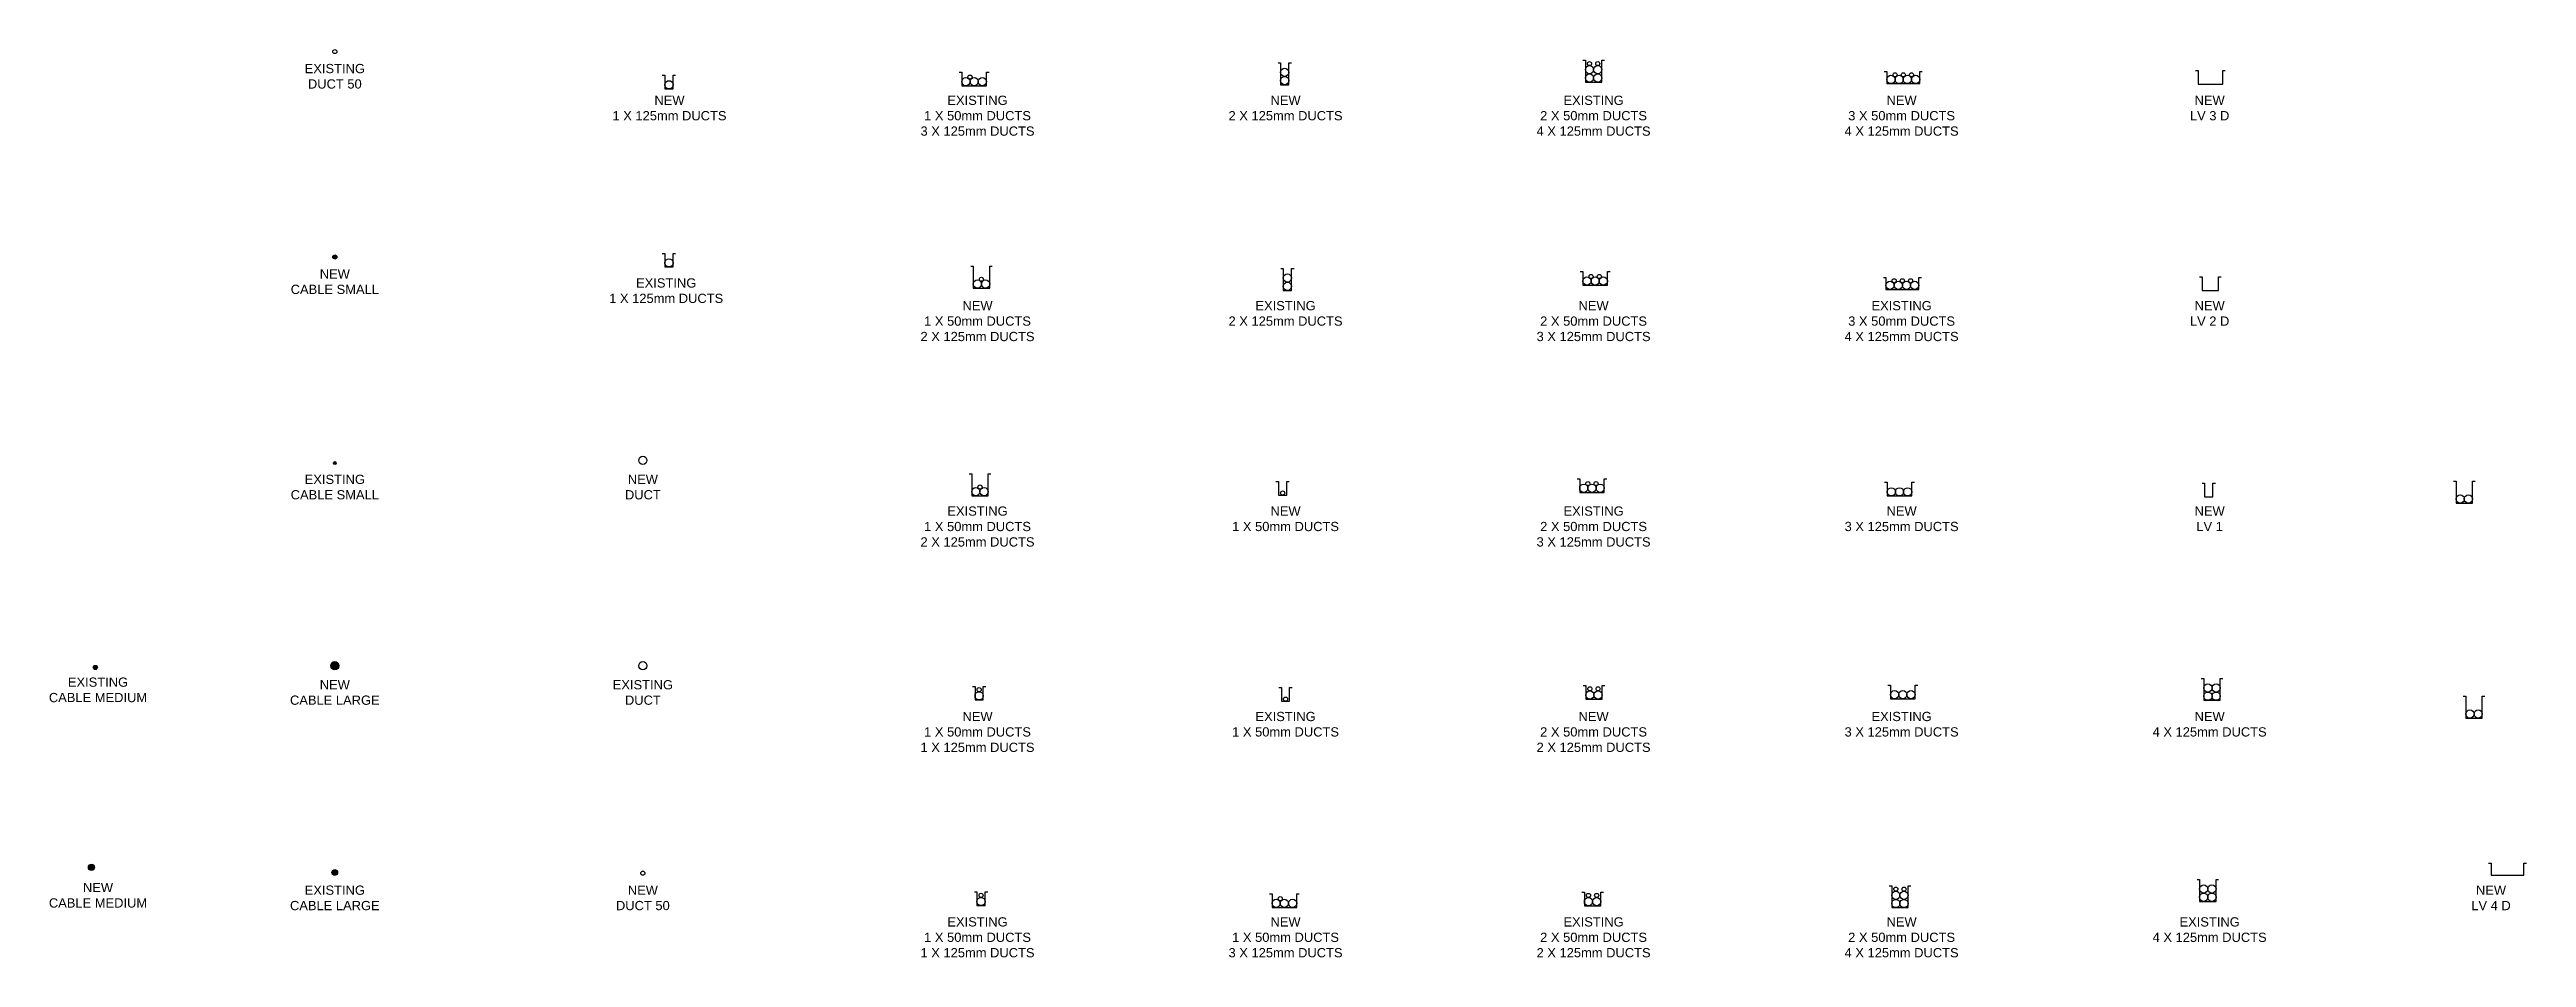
# Model space of a CAD drawing. Header units: metres. Extents: x -56 to 427, y -16 to 161.
import ezdxf
from ezdxf.enums import TextEntityAlignment as Align

# ---------------------------------------------------------------- set-up
doc = ezdxf.new("R2010")
doc.units = ezdxf.units.M
doc.layers.get('0').update_dxf_attribs({"color": 6})
doc.layers.add('Duct_SP_EXT', color=7, linetype='Continuous')
doc.layers.add('Duct_SP_NEW', color=2, linetype='Continuous')
doc.styles.get("Standard").update_dxf_attribs({"font": 'arial.ttf'})

# ---------------------------------------------------------------- blocks, each defined once
blk = doc.blocks.new('CABLE_LARGE_EXT')
h = blk.add_hatch(color=256)
edge = h.paths.add_edge_path()
edge.add_arc((0, 0.55), 0.55, 0, 360)
blk.add_circle((0, 0.55), 0.55)
at = {"flags": 1}
blk.add_attdef('Z', (0, 0), '', height=0.2, dxfattribs=at)
at = {"flags": 9}
for tag, p in [('COND_CODE', (0, 0)), ('STATE', (0, -0.4)), ('XSECT_SIZE', (0, -0.6)), ('FB_REFERENCE', (0, -0.2)), ('NOTES', (0, -0.8))]:
    blk.add_attdef(tag, text='', height=0.2, dxfattribs=at).set_placement(p, align=Align.MIDDLE_LEFT)
blk = doc.blocks.new('CABLE_LARGE_NEW')
h = blk.add_hatch(color=256)
edge = h.paths.add_edge_path()
edge.add_arc((0, 0.8), 0.8, 0, 360)
blk.add_circle((0, 0.8), 0.8)
for tag, flags, p in [('COND_CODE', 9, (1.5, 0)), ('STATE', 9, (1.5, -0.4)), ('XSECT_SIZE', 9, (1.5, -0.6)), ('OWNED_BY', 9, (1.5, -1)), ('OPERATED_BY', 9, (1.5, -1.2)), ('Z', 1, (1.5, -1.6)), ('FB_REFERENCE', 9, (1.5, -0.2)), ('NOTES', 9, (1.5, -0.8)), ('MAINTAINED_BY', 9, (1.5, -1.4))]:
    blk.add_attdef(tag, text='', height=0.2, dxfattribs=dict(flags=flags)).set_placement(p, align=Align.MIDDLE_LEFT)
blk = doc.blocks.new('CABLE_SMALL_EXT')
h = blk.add_hatch(color=256)
edge = h.paths.add_edge_path()
edge.add_arc((0, 0.28), 0.275, 0, 360)
blk.add_circle((0, 0.28), 0.275)
at = {"flags": 1}
blk.add_attdef('Z', (0, 0), '', height=0.2, dxfattribs=at)
at = {"flags": 9}
for tag, p in [('COND_CODE', (0, 0)), ('STATE', (0, -0.4)), ('XSECT_SIZE', (0, -0.6)), ('FB_REFERENCE', (0, -0.2)), ('NOTES', (0, -0.8))]:
    blk.add_attdef(tag, text='', height=0.2, dxfattribs=at).set_placement(p, align=Align.MIDDLE_LEFT)
blk = doc.blocks.new('CABLE_SMALL_NEW')
h = blk.add_hatch(color=256)
edge = h.paths.add_edge_path()
edge.add_arc((0, 0.4), 0.4, 0, 360)
blk.add_circle((0, 0.4), 0.4)
for tag, flags, p in [('COND_CODE', 9, (1.5, 0)), ('STATE', 9, (1.5, -0.4)), ('XSECT_SIZE', 9, (1.5, -0.6)), ('OWNED_BY', 9, (1.5, -1)), ('OPERATED_BY', 9, (1.5, -1.2)), ('Z', 1, (1.5, -1.6)), ('FB_REFERENCE', 9, (1.5, -0.2)), ('NOTES', 9, (1.5, -0.8)), ('MAINTAINED_BY', 9, (1.5, -1.4))]:
    blk.add_attdef(tag, text='', height=0.2, dxfattribs=dict(flags=flags)).set_placement(p, align=Align.MIDDLE_LEFT)
blk = doc.blocks.new('DUCT_50_EXT')
blk.add_circle((0, 0.4), 0.4)
at = {"flags": 1}
blk.add_attdef('Z', (0, 0), '', height=0.2, dxfattribs=at)
at = {"flags": 9}
for tag, p in [('DUCT_CODE', (0, 0)), ('XSECT_TYPE', (0, -0.2)), ('STATE', (0, -0.6)), ('FB_REFERENCE', (0, -0.4)), ('NOTES', (0, -0.8))]:
    blk.add_attdef(tag, text='', height=0.2, dxfattribs=at).set_placement(p, align=Align.MIDDLE_LEFT)
blk = doc.blocks.new('DUCT_50_NEW')
blk.add_circle((0, 0.4), 0.4)
at = {"flags": 1}
blk.add_attdef('Z', (0, 0), '', height=0.2, dxfattribs=at)
at = {"flags": 9}
for tag, p in [('DUCT_CODE', (0, 0)), ('XSECT_TYPE', (0, -0.2)), ('STATE', (0, -0.6)), ('OWNED_BY', (0, -1.01)), ('OPERATED_BY', (0, -1.21)), ('FB_REFERENCE', (0, -0.4)), ('NOTES', (0, -0.8)), ('MAINTAINED_BY', (0, -1.42))]:
    blk.add_attdef(tag, text='', height=0.2, dxfattribs=at).set_placement(p, align=Align.MIDDLE_LEFT)
blk = doc.blocks.new('DUCT_EXT')
blk.add_circle((0, 0.8), 0.8)
at = {"flags": 1}
blk.add_attdef('Z', (0, 0), '', height=0.2, dxfattribs=at)
at = {"flags": 9}
for tag, p in [('DUCT_CODE', (0, 0)), ('XSECT_TYPE', (0, -0.2)), ('STATE', (0, -0.6)), ('FB_REFERENCE', (0, -0.4)), ('NOTES', (0, -0.8))]:
    blk.add_attdef(tag, text='', height=0.2, dxfattribs=at).set_placement(p, align=Align.MIDDLE_LEFT)
blk = doc.blocks.new('DUCT_NEW')
blk.add_circle((0, 0.8), 0.8)
at = {"flags": 1}
blk.add_attdef('Z', (0, 0), '', height=0.2, dxfattribs=at)
at = {"flags": 9}
for tag, p in [('DUCT_CODE', (0, 0)), ('XSECT_TYPE', (0, -0.2)), ('STATE', (0, -0.6)), ('OWNED_BY', (0, -1.02)), ('OPERATED_BY', (0, -1.23)), ('FB_REFERENCE', (0, -0.4)), ('NOTES', (0, -0.8)), ('MAINTAINED_BY', (0, -1.42))]:
    blk.add_attdef(tag, text='', height=0.2, dxfattribs=at).set_placement(p, align=Align.MIDDLE_LEFT)
blk = doc.blocks.new('TRENCH_LV_1_DUCT')
blk.add_lwpolyline([(-0.5, 2.65), (0, 2.65), (0, 0), (1.6, 0), (1.6, 2.65), (2.1, 2.65)])
blk = doc.blocks.new('TRENCH_1X125_EXT')
for name, p in [('TRENCH_LV_1_DUCT', (-0.8, 0)), ('DUCT_EXT', (0, 0))]:
    blk.add_blockref(name, p)
blk = doc.blocks.new('TRENCH_1X125_NEW')
for name, p in [('TRENCH_LV_1_DUCT', (-0.8, 0)), ('DUCT_NEW', (0, 0))]:
    blk.add_blockref(name, p)
blk = doc.blocks.new('TRENCH_1X50_&_1X125_EXT')
for name, p in [('TRENCH_LV_1_DUCT', (-0.8, 0)), ('DUCT_EXT', (0, 0)), ('DUCT_50_EXT', (0, 1.6))]:
    blk.add_blockref(name, p)
blk = doc.blocks.new('TRENCH_1X50_&_1X125_NEW')
for name, p in [('TRENCH_LV_1_DUCT', (-0.8, 0)), ('DUCT_NEW', (0, 0)), ('DUCT_50_NEW', (0, 1.6))]:
    blk.add_blockref(name, p)
blk = doc.blocks.new('TRENCH_HV_2_DUCTS')
blk.add_lwpolyline([(-0.5, 4.25), (0, 4.25), (0, 0), (3.2, 0), (3.2, 4.25), (3.7, 4.25)])
blk = doc.blocks.new('TRENCH_1X50_&_2X125_EXT')
for name, p in [('TRENCH_HV_2_DUCTS', (-0.8, 0)), ('DUCT_EXT', (0, 0)), ('DUCT_50_EXT', (0.8, 1.31)), ('DUCT_EXT', (1.6, 0))]:
    blk.add_blockref(name, p)
blk = doc.blocks.new('TRENCH_1X50_&_2X125_NEW')
for name, p in [('TRENCH_HV_2_DUCTS', (-0.8, 0)), ('DUCT_NEW', (0, 0)), ('DUCT_50_NEW', (0.78, 1.33)), ('DUCT_NEW', (1.59, 0))]:
    blk.add_blockref(name, p)
blk = doc.blocks.new('TRENCH_LV_3_DUCTS')
blk.add_lwpolyline([(-0.5, 2.65), (0, 2.65), (0, 0), (4.8, 0), (4.8, 2.65), (5.3, 2.65)])
blk = doc.blocks.new('TRENCH_1X50_&_3X125_EXT')
for name, p in [('TRENCH_LV_3_DUCTS', (-2.4, 0)), ('DUCT_EXT', (-1.6, 0)), ('DUCT_50_EXT', (-0.8, 1.29)), ('DUCT_EXT', (0, 0)), ('DUCT_EXT', (1.6, 0))]:
    blk.add_blockref(name, p)
blk = doc.blocks.new('TRENCH_1X50_&_3X125_NEW')
for name, p in [('TRENCH_LV_3_DUCTS', (-2.4, 0)), ('DUCT_NEW', (-1.6, 0)), ('DUCT_50_NEW', (-0.8, 1.3)), ('DUCT_NEW', (0, 0)), ('DUCT_NEW', (1.6, 0))]:
    blk.add_blockref(name, p)
blk = doc.blocks.new('TRENCH_1X50_EXT')
for name, p in [('TRENCH_LV_1_DUCT', (-0.8, 0)), ('DUCT_50_EXT', (0, 0))]:
    blk.add_blockref(name, p)
blk = doc.blocks.new('TRENCH_1X50_NEW')
for name, p in [('TRENCH_LV_1_DUCT', (-0.8, 0)), ('DUCT_50_NEW', (0, 0))]:
    blk.add_blockref(name, p)
blk = doc.blocks.new('TRENCH_HV_1_DUCT')
blk.add_lwpolyline([(-0.5, 4.25), (0, 4.25), (0, 0), (1.6, 0), (1.6, 4.25), (2.1, 4.25)])
blk = doc.blocks.new('TRENCH_2X125_EXT')
for name, p in [('TRENCH_HV_1_DUCT', (-0.8, 0)), ('DUCT_EXT', (0, 1.6)), ('DUCT_EXT', (0, 0))]:
    blk.add_blockref(name, p)
blk = doc.blocks.new('TRENCH_2X125_NEW')
for name, p in [('TRENCH_HV_1_DUCT', (-0.8, 0)), ('DUCT_NEW', (0, 1.6)), ('DUCT_NEW', (0, 0))]:
    blk.add_blockref(name, p)
blk = doc.blocks.new('TRENCH_LV_2_DUCTS')
blk.add_lwpolyline([(-0.5, 2.65), (0, 2.65), (0, 0), (3.2, 0), (3.2, 2.65), (3.7, 2.65)])
blk = doc.blocks.new('TRENCH_2X50_&_2X125_EXT')
for name, p in [('TRENCH_LV_2_DUCTS', (-1.6, 0)), ('DUCT_EXT', (-0.8, 0)), ('DUCT_50_EXT', (-0.8, 1.6)), ('DUCT_EXT', (0.8, 0)), ('DUCT_50_EXT', (0.8, 1.6))]:
    blk.add_blockref(name, p)
blk = doc.blocks.new('TRENCH_2X50_&_2X125_NEW')
for name, p in [('TRENCH_LV_2_DUCTS', (-1.6, 0)), ('DUCT_NEW', (-0.8, 0)), ('DUCT_50_NEW', (-0.8, 1.6)), ('DUCT_NEW', (0.8, 0)), ('DUCT_50_NEW', (0.8, 1.6))]:
    blk.add_blockref(name, p)
blk = doc.blocks.new('TRENCH_2X50_&_3X125_EXT')
for name, p in [('TRENCH_LV_3_DUCTS', (-2.4, 0)), ('DUCT_EXT', (-1.6, 0)), ('DUCT_50_EXT', (-0.8, 1.3)), ('DUCT_EXT', (0, 0)), ('DUCT_50_EXT', (0.8, 1.3)), ('DUCT_EXT', (1.6, 0))]:
    blk.add_blockref(name, p)
blk = doc.blocks.new('TRENCH_2X50_&_3X125_NEW')
for name, p in [('TRENCH_LV_3_DUCTS', (-2.4, 0)), ('DUCT_NEW', (-1.6, 0)), ('DUCT_50_NEW', (-0.8, 1.3)), ('DUCT_NEW', (0, 0)), ('DUCT_50_NEW', (0.8, 1.3)), ('DUCT_NEW', (1.6, 0))]:
    blk.add_blockref(name, p)
blk = doc.blocks.new('TRENCH_2X50_&_4X125_EXT')
for name, p in [('TRENCH_HV_2_DUCTS', (-1.6, 0)), ('DUCT_EXT', (-0.8, 1.6)), ('DUCT_EXT', (-0.8, 0)), ('DUCT_50_EXT', (-0.8, 3.2)), ('DUCT_EXT', (0.8, 1.6)), ('DUCT_EXT', (0.8, 0)), ('DUCT_50_EXT', (0.8, 3.2))]:
    blk.add_blockref(name, p)
blk = doc.blocks.new('TRENCH_2X50_&_4X125_NEW')
for name, p in [('TRENCH_HV_2_DUCTS', (-1.6, 0)), ('DUCT_NEW', (-0.8, 1.6)), ('DUCT_NEW', (-0.8, 0)), ('DUCT_50_NEW', (-0.8, 3.2)), ('DUCT_NEW', (0.8, 1.6)), ('DUCT_NEW', (0.8, 0)), ('DUCT_50_NEW', (0.8, 3.2))]:
    blk.add_blockref(name, p)
blk = doc.blocks.new('TRENCH_3X125_EXT')
for name, p in [('TRENCH_LV_3_DUCTS', (-2.4, 0)), ('DUCT_EXT', (-1.6, 0)), ('DUCT_EXT', (0, 0)), ('DUCT_EXT', (1.6, 0))]:
    blk.add_blockref(name, p)
blk = doc.blocks.new('TRENCH_3X125_NEW')
for name, p in [('TRENCH_LV_3_DUCTS', (-2.4, 0)), ('DUCT_NEW', (-1.6, 0)), ('DUCT_NEW', (0, 0)), ('DUCT_NEW', (1.6, 0))]:
    blk.add_blockref(name, p)
blk = doc.blocks.new('TRENCH_LV_4_DUCTS')
blk.add_lwpolyline([(-0.5, 2.35), (0, 2.35), (0, 0), (6.4, 0), (6.4, 2.35), (6.9, 2.35)])
blk = doc.blocks.new('TRENCH_3X50_&_4X125_EXT')
for name, p in [('TRENCH_LV_4_DUCTS', (-3.2, 0)), ('DUCT_EXT', (-2.4, 0)), ('DUCT_50_EXT', (-1.6, 1.3)), ('DUCT_EXT', (-0.8, 0)), ('DUCT_50_EXT', (0, 1.3)), ('DUCT_EXT', (0.8, 0)), ('DUCT_50_EXT', (1.6, 1.3)), ('DUCT_EXT', (2.4, 0))]:
    blk.add_blockref(name, p)
blk = doc.blocks.new('TRENCH_3X50_&_4X125_NEW')
for name, p in [('TRENCH_LV_4_DUCTS', (-3.2, 0)), ('DUCT_NEW', (-2.4, 0)), ('DUCT_50_NEW', (-1.6, 1.3)), ('DUCT_NEW', (-0.8, 0)), ('DUCT_50_NEW', (0, 1.3)), ('DUCT_NEW', (0.8, 0)), ('DUCT_50_NEW', (1.6, 1.3)), ('DUCT_NEW', (2.4, 0))]:
    blk.add_blockref(name, p)
blk = doc.blocks.new('TRENCH_4X125_EXT')
for name, p in [('TRENCH_HV_2_DUCTS', (-1.6, 0)), ('DUCT_EXT', (-0.8, 1.6)), ('DUCT_EXT', (-0.8, 0)), ('DUCT_EXT', (0.8, 1.6)), ('DUCT_EXT', (0.8, 0))]:
    blk.add_blockref(name, p)
blk = doc.blocks.new('TRENCH_4X125_NEW')
for name, p in [('TRENCH_HV_2_DUCTS', (-1.6, 0)), ('DUCT_NEW', (-0.8, 1.6)), ('DUCT_NEW', (-0.8, 0)), ('DUCT_NEW', (0.8, 1.6)), ('DUCT_NEW', (0.8, 0))]:
    blk.add_blockref(name, p)
blk = doc.blocks.new('CABLE_MED_NEW')
h = blk.add_hatch(color=256)
edge = h.paths.add_edge_path()
edge.add_arc((0, 0.6), 0.6, 0, 360)
blk.add_circle((0, 0.6), 0.6)
for tag, flags, p in [('COND_CODE', 9, (1.5, 0)), ('STATE', 9, (1.5, -0.4)), ('XSECT_SIZE', 9, (1.5, -0.6)), ('OWNED_BY', 9, (1.5, -1)), ('OPERATED_BY', 9, (1.5, -1.2)), ('Z', 1, (1.5, -1.6)), ('FB_REFERENCE', 9, (1.5, -0.2)), ('NOTES', 9, (1.5, -0.8)), ('MAINTAINED_BY', 9, (1.5, -1.4))]:
    blk.add_attdef(tag, text='', height=0.2, dxfattribs=dict(flags=flags)).set_placement(p, align=Align.MIDDLE_LEFT)
blk = doc.blocks.new('CABLE_MED_EXT')
h = blk.add_hatch(color=256)
edge = h.paths.add_edge_path()
edge.add_arc((0, 0.41), 0.412, 0, 360)
blk.add_circle((0, 0.41), 0.412)
at = {"flags": 1}
blk.add_attdef('Z', (0, 0), '', height=0.2, dxfattribs=at)
at = {"flags": 9}
for tag, p in [('COND_CODE', (0, 0)), ('STATE', (0, -0.4)), ('XSECT_SIZE', (0, -0.6)), ('FB_REFERENCE', (0, -0.2)), ('NOTES', (0, -0.8))]:
    blk.add_attdef(tag, text='', height=0.2, dxfattribs=at).set_placement(p, align=Align.MIDDLE_LEFT)
blk = doc.blocks.new('TRENCH_LV_2X125_EXT')
for name, p in [('TRENCH_HV_2_DUCTS', (-1.6, 0)), ('DUCT_NEW', (-0.8, 0)), ('DUCT_NEW', (0.8, 0))]:
    blk.add_blockref(name, p)
blk = doc.blocks.new('TRENCH_LV_2X125_NEW')
for name, p in [('TRENCH_HV_2_DUCTS', (-1.6, 0)), ('DUCT_NEW', (-0.8, 0)), ('DUCT_NEW', (0.8, 0))]:
    blk.add_blockref(name, p)

msp = doc.modelspace()

# ---------------------------------------------------------------- block references
at = {"layer": 'Duct_SP_EXT'}
for name, p in [('DUCT_50_EXT', (0, 160)), ('TRENCH_1X50_&_3X125_EXT', (124.53, 153.75)), ('TRENCH_2X50_&_4X125_EXT', (245.2, 154.47)), ('TRENCH_1X125_EXT', (65.09, 118.46)), ('TRENCH_2X125_EXT', (185.55, 113.9)), ('TRENCH_3X50_&_4X125_EXT', (305.34, 114.08)), ('CABLE_SMALL_EXT', (0, 80)), ('TRENCH_1X50_&_2X125_EXT', (124.87, 73.9)), ('TRENCH_2X50_&_3X125_EXT', (244.88, 74.57)), ('CABLE_MED_EXT', (-46.65, 40.05)), ('DUCT_EXT', (60, 40)), ('TRENCH_1X50_EXT', (185.19, 33.9)), ('TRENCH_3X125_EXT', (305.42, 34.37)), ('TRENCH_LV_2X125_EXT', (416.69, 30.61)), ('CABLE_LARGE_EXT', (0, 0)), ('TRENCH_1X50_&_1X125_EXT', (125.88, -5.91)), ('TRENCH_2X50_&_2X125_EXT', (244.99, -5.93)), ('TRENCH_4X125_EXT', (364.83, -5.08))]:
    msp.add_blockref(name, p, dxfattribs=at)
at = {"layer": 'Duct_SP_NEW'}
for name, p in [('TRENCH_1X125_NEW', (65.09, 153.14)), ('TRENCH_2X125_NEW', (185.02, 153.96)), ('TRENCH_3X50_&_4X125_NEW', (305.52, 154.18)), ('TRENCH_LV_3_DUCTS', (362.93, 154.05)), ('CABLE_SMALL_NEW', (0, 120)), ('TRENCH_1X50_&_2X125_NEW', (125.17, 114.34)), ('TRENCH_2X50_&_3X125_NEW', (245.5, 114.91)), ('TRENCH_LV_2_DUCTS', (363.72, 113.9)), ('DUCT_NEW', (60, 80)), ('TRENCH_1X50_NEW', (184.62, 74.04)), ('TRENCH_3X125_NEW', (304.78, 73.87)), ('TRENCH_LV_1_DUCT', (364.22, 73.69)), ('TRENCH_LV_2X125_NEW', (414.8, 72.49)), ('CABLE_LARGE_NEW', (0, 40)), ('TRENCH_1X50_&_1X125_NEW', (125.5, 34.14)), ('TRENCH_2X50_&_2X125_NEW', (245.27, 34.31)), ('TRENCH_4X125_NEW', (365.65, 34.07)), ('CABLE_MED_NEW', (-47.4, 0.93)), ('DUCT_50_NEW', (60, 0)), ('TRENCH_LV_4_DUCTS', (420, 0)), ('TRENCH_1X50_&_3X125_NEW', (184.96, -6.25)), ('TRENCH_2X50_&_4X125_NEW', (304.86, -6.3))]:
    msp.add_blockref(name, p, dxfattribs=at)

# ---------------------------------------------------------------- texts
at = {"char_height": 1.8, "width": 40, "attachment_point": 2}
for s, insert in [('EXISTING\\PDUCT 50', (0, 158)), ('NEW\\P1 X 125mm DUCTS\\P', (65.19, 151.82)), ('EXISTING\\P1 X 50mm DUCTS\\P3 X 125mm DUCTS\\P', (125.19, 151.82)), ('NEW\\P2 X 125mm DUCTS\\P', (185.19, 151.82)), ('EXISTING\\P2 X 50mm DUCTS\\P4 X 125mm DUCTS\\P', (245.19, 151.82)), ('NEW\\P3 X 50mm DUCTS\\P4 X 125mm DUCTS\\P', (305.19, 151.82)), ('NEW\\PLV 3 D', (365.19, 151.82)), ('NEW\\PCABLE SMALL', (0, 118)), ('EXISTING\\P1 X 125mm DUCTS\\P', (64.55, 116.25)), ('NEW\\P1 X 50mm DUCTS\\P2 X 125mm DUCTS\\P', (125.19, 111.82)), ('EXISTING\\P2 X 125mm DUCTS\\P', (185.19, 111.82)), ('NEW\\P2 X 50mm DUCTS\\P3 X 125mm DUCTS\\P', (245.19, 111.82)), ('EXISTING\\P3 X 50mm DUCTS\\P4 X 125mm DUCTS\\P', (305.19, 111.82)), ('NEW\\PLV 2 D', (365.19, 111.82)), ('EXISTING\\PCABLE SMALL', (0, 78)), ('NEW\\PDUCT', (60, 78)), ('EXISTING\\P1 X 50mm DUCTS\\P2 X 125mm DUCTS\\P', (125.19, 71.82)), ('NEW\\P1 X 50mm DUCTS\\P', (185.19, 71.82)), ('EXISTING\\P2 X 50mm DUCTS\\P3 X 125mm DUCTS\\P', (245.19, 71.82)), ('NEW\\P3 X 125mm DUCTS\\P', (305.19, 71.82)), ('NEW\\PLV 1', (365.19, 71.82)), ('EXISTING\\PCABLE MEDIUM', (-46.13, 38.51)), ('NEW\\PCABLE LARGE', (0, 38)), ('EXISTING\\PDUCT', (60, 38)), ('NEW\\P1 X 50mm DUCTS\\P1 X 125mm DUCTS\\P', (125.19, 31.82)), ('EXISTING\\P1 X 50mm DUCTS\\P', (185.19, 31.82)), ('NEW\\P2 X 50mm DUCTS\\P2 X 125mm DUCTS\\P', (245.19, 31.82)), ('EXISTING\\P3 X 125mm DUCTS\\P', (305.19, 31.82)), ('NEW\\P4 X 125mm DUCTS\\P', (365.19, 31.82)), ('NEW\\PCABLE MEDIUM', (-46.13, -1.49)), ('EXISTING\\PCABLE LARGE', (0, -2)), ('NEW\\PDUCT 50', (60, -2)), ('NEW\\PLV 4 D', (420, -2)), ('EXISTING\\P1 X 50mm DUCTS\\P1 X 125mm DUCTS\\P', (125.19, -8.18)), ('NEW\\P1 X 50mm DUCTS\\P3 X 125mm DUCTS\\P', (185.19, -8.18)), ('EXISTING\\P2 X 50mm DUCTS\\P2 X 125mm DUCTS\\P', (245.19, -8.18)), ('NEW\\P2 X 50mm DUCTS\\P4 X 125mm DUCTS\\P', (305.19, -8.18)), ('EXISTING\\P4 X 125mm DUCTS\\P', (365.19, -8.18))]:
    msp.add_mtext(s, dxfattribs=dict(at, insert=insert))

doc.saveas('drawing.dxf')
